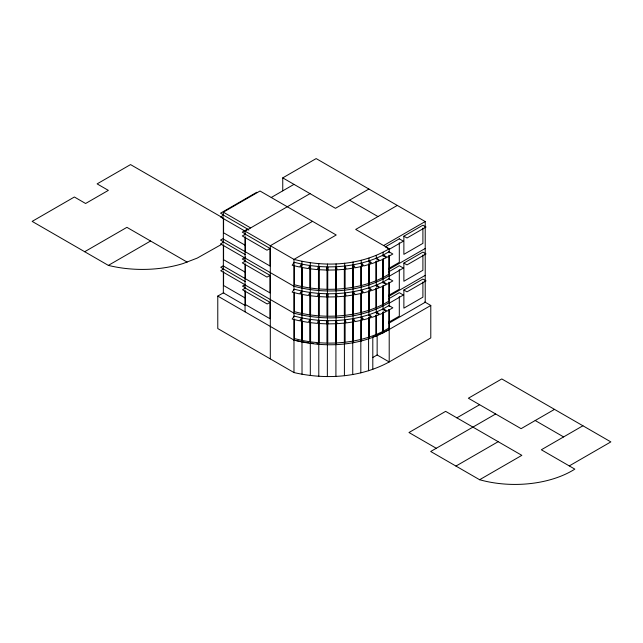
<?xml version="1.0" encoding="UTF-8"?>
<svg xmlns="http://www.w3.org/2000/svg" width="643" height="643" viewBox="0 0 643 643"><rect width="100%" height="100%" fill="white"/><g stroke="black" fill="none" stroke-linecap="round" stroke-linejoin="round"><path stroke-width="0.96" d="M319.113 266.548L318.687 269.706L326.66 270.068L327.078 266.901L319.113 266.548L319.113 288.988L327.078 289.342L327.078 266.901M319.113 293.449L318.687 296.608L326.66 296.97L327.078 293.803L319.113 293.449L319.113 315.89L327.078 316.243L327.078 293.803M319.113 320.351L318.687 323.509L326.66 323.863L327.078 320.704L319.113 320.351L319.113 342.791L327.078 343.145L327.078 320.704M310.585 265.647L309.58 268.766L317.441 269.618L318.446 266.491L310.585 265.647L310.585 288.088L318.446 288.94L318.446 266.491M310.585 292.549L309.58 295.667L317.441 296.519L318.446 293.393L310.585 292.549L310.585 314.99L318.446 315.834L318.446 293.393M318.446 320.294L317.441 323.413L309.58 322.569L310.585 319.45L318.446 320.294L318.446 342.735L310.585 341.891L310.585 322.376M309.942 265.559L308.359 268.597L300.707 267.271L302.282 264.233L309.942 265.559L309.942 288L302.282 286.674L302.282 267.158M309.942 292.461L308.359 295.499L300.707 294.173L302.282 291.134L309.942 292.461L309.942 314.901L302.282 313.575L302.282 294.06M309.942 319.362L308.359 322.4L300.707 321.074L302.282 318.036L309.942 319.362L309.942 341.803L302.282 340.477L302.282 320.961M301.655 264.104L299.525 267.03L292.155 265.238L294.285 262.312L301.655 264.104L301.655 286.545L294.285 284.753L294.285 265.238M301.655 291.006L299.525 293.931L292.155 292.139L294.285 289.213L301.655 291.006L301.655 313.446L294.285 311.654L294.285 292.139M301.655 317.907L299.525 320.825L292.155 319.041L294.285 316.115L301.655 317.907L301.655 340.348L294.285 338.556L294.285 319.041M84.683 251.726L126.912 227.341L187.169 262.127M223.451 218.234L130.537 164.592L97.117 183.882L108.354 190.368L85.607 203.493L74.379 197.007L32.15 221.393L108.354 265.39L150.583 241.004M256.734 192.281L220.541 213.171L223.587 214.931M223.346 216.161L223.346 212.174L260.013 191.011L336.209 235L293.98 259.386L293.98 290.266M282.751 190.834L282.751 177.878L316.163 158.588L425.224 221.554L425.224 302.25L388.838 323.26M271.242 197.489L293.98 184.364M223.121 238.585L220.541 240.072L223.587 241.832M221.771 244.276L197.224 258.1L182.958 263.582A86.548 49.969 0 0 1 108.354 265.39M310.039 193.631L245.063 231.142L245.063 235.129M223.338 265.76L220.75 267.255L223.587 268.887M245.674 257.071L242.298 259.016L245.345 260.777M312.546 221.337L270.309 245.722L270.309 358.898M368.881 189.026L335.469 208.316L282.751 177.878M270.036 248.455L266.99 250.207L242.298 235.957L245.345 234.197L270.036 248.455L270.036 266.025L223.346 239.075M424.71 301.961L430.786 305.465L430.786 337.945L389.208 361.953C360.426 377.674 325.567 379.86 293.98 372.562L217.776 328.565L217.776 296.093L223.812 292.605M245.031 284.656L242.499 286.119L245.345 287.759M270.036 275.357L266.99 277.109L242.298 262.858L245.345 261.098L270.036 275.357L270.036 292.927L223.346 265.977M397.286 205.422L355.7 229.43L389.208 248.777L389.208 252.755M270.036 302.331L267.191 303.978L242.499 289.72L245.345 288.08L270.036 302.331L270.036 318.759L245.345 304.501L245.345 290.982M383.638 245.562L425.224 221.554M403.876 236.182L422.901 225.195L426.044 227.011L407.019 237.998L403.876 236.182L403.876 254.347L422.901 243.359L422.901 228.064M388.653 268.493L399.303 262.344L399.303 242.741M388.838 269.457L425.224 248.455M388.653 271.868L399.303 265.72L403.378 268.075L389.457 276.112M403.876 263.083L422.901 252.096L426.044 253.913L407.019 264.9L403.876 263.083L403.876 281.248L422.901 270.261L422.901 254.966M388.653 295.394L399.303 289.246L399.303 269.642M388.838 296.359L425.224 275.357M388.653 298.818L399.303 292.678L403.37 295.024L389.449 303.062M403.876 290.033L422.901 279.054L426.036 280.862L407.011 291.85L403.876 290.033L403.876 308.15L422.901 297.162L422.901 281.907M388.653 322.296L399.303 316.147L399.303 296.584M217.776 296.093L293.98 340.083C325.414 348.281 360.868 346.312 389.208 329.473L430.786 305.465M372.86 357.46L377.144 354.984L389.208 361.953L389.208 309.548M456.868 417.837L479.614 404.712M495.665 413.979L430.697 451.49L479.614 479.734A80.897 46.706 0 0 0 574.834 469.125L541.334 449.779L582.912 425.77M455.943 466.071L498.172 441.685M554.515 409.374L521.095 428.664L468.377 398.226L501.789 378.936L610.85 441.902L569.272 465.91M479.614 479.734L521.843 455.348L445.639 411.359L408.98 432.522L436.267 448.275M248.672 229.688L223.587 215.204L220.541 216.964L293.98 259.386C325.414 267.584 360.868 265.615 389.208 248.777M389.208 275.678C360.868 292.517 325.414 294.486 293.98 286.288L220.541 243.866L223.587 242.106L245.208 254.588M389.208 302.572C360.868 319.418 325.414 321.387 293.98 313.181L245.063 284.945M389.208 329.473L377.682 335.003M376.533 311.943L382.786 309.066L386.21 311.55L379.957 314.419L376.533 311.943L376.533 313.888M375.166 336.016L372.803 336.828L372.803 369.299M361.495 263.067L368.664 261.026L371.091 263.871L363.922 265.913L361.495 263.067L361.495 285.508L368.664 283.467L368.664 263.951M361.495 289.969L368.664 287.927L371.091 290.773L363.922 292.814L361.495 289.969L361.495 312.41L368.664 310.368L368.664 290.853M361.495 316.87L368.664 314.829L371.091 317.674L363.922 319.716L361.495 316.87L361.495 339.311L368.664 337.27L368.664 317.755M353.369 264.812L360.876 263.22L362.773 266.202L355.266 267.785L353.369 264.812L353.369 287.252L360.876 285.661L360.876 266.146M353.369 291.705L360.876 290.122L362.773 293.095L355.266 294.687L353.369 291.705L353.369 314.146L360.876 312.562L360.876 293.047M353.369 318.606L360.876 317.023L362.773 319.997L355.266 321.588L353.369 318.606L353.369 341.047L360.876 339.464L360.876 319.949M344.978 266.033L352.734 264.924L354.068 268.002L346.304 269.12L344.978 266.033L344.978 288.474L352.734 287.365L352.734 264.924M344.978 292.935L352.734 291.818L354.068 294.904L346.304 296.013L344.978 292.935L344.978 315.375L352.734 314.258L352.734 291.818M344.978 319.836L352.734 318.719L354.068 321.797L346.304 322.915L344.978 319.836L344.978 342.277L352.734 341.16L352.734 318.719M336.402 266.741L344.326 266.106L345.074 269.256L337.157 269.883L336.402 266.741L336.402 289.181L344.326 288.554L344.326 269.039M336.402 293.642L344.326 293.007L345.074 296.158L337.157 296.785L336.402 293.642L336.402 316.083L344.326 315.448L344.326 295.941M336.402 320.544L344.326 319.909L345.074 323.051L337.157 323.686L336.402 320.544L336.402 342.984L344.326 342.349L344.326 322.834M327.745 266.909L335.742 266.773L335.903 269.947L327.914 270.084L327.745 266.909L327.745 289.35L335.742 289.213L335.742 266.773M327.745 293.811L335.742 293.674L335.903 296.849L327.914 296.986L327.745 293.811L327.745 316.252L335.742 316.115L335.742 293.674M327.745 320.712L335.742 320.576L335.903 323.742L327.914 323.887L327.745 320.712L327.745 343.153L335.742 343.016L335.742 320.576M310.32 343.057L313.141 343.314M316.911 343.651L318.791 343.828M302.025 341.803L308.479 342.775M293.98 340.083L301.125 341.61M349.575 200.174L377.98 216.57M223.346 212.174L250.633 227.927M248.881 230.081L247.354 229.197L242.258 232.147L245.304 233.899M245.208 245.264L223.587 232.782L223.587 218.13M535.209 420.522L563.606 436.918M245.208 272.166L223.587 259.684L223.587 245.031M245.208 281.57L223.587 269.087L220.742 270.727L244.959 284.712M245.208 297.998L223.587 285.508L223.587 271.981M245.522 305.674L223.346 292.878L223.346 271.957M389.208 255.745L389.208 279.657M389.208 282.647L389.208 306.558M388.975 255.239L388.975 274.199L383.284 277.446L383.284 258.912M388.975 282.14L388.975 301.101L383.284 304.348L383.284 285.814M388.975 309.468L388.975 328.002L383.284 331.249L383.284 311.734M383.051 252.289L383.051 256.276M383.051 259.266L383.051 283.177M383.051 286.167L383.051 310.079M383.051 312.072L383.051 332.994M382.786 259.169L382.786 277.704L376.533 280.581L376.533 261.066M382.786 286.063L382.786 304.605L376.533 307.483L376.533 287.968M382.786 312.964L382.786 331.507L376.533 334.384L376.533 315.842M377.144 335.3L377.144 354.984M376.276 255.408L376.276 258.398M376.276 261.388L376.276 286.296M376.276 288.289L376.276 313.197M376.276 315.183L376.276 336.112M375.994 261.291L375.994 280.806L369.243 283.274L369.243 263.767M375.994 288.193L375.994 307.7L369.243 310.175L369.243 290.66M375.994 315.094L375.994 334.601L369.243 337.077L369.243 317.562M368.961 258.084L368.961 262.071M368.961 264.064L368.961 288.972M368.961 290.966L368.961 315.874M368.961 317.867L368.961 338.789M368.592 338.274L368.592 370.754M361.189 260.302L361.189 264.289M361.189 266.282L361.189 291.183M361.189 293.176L361.189 340.999M360.827 340.38L360.827 372.852M353.055 262.022L353.055 342.727M352.742 342.028L352.742 374.499M344.656 263.228L344.656 343.933M344.407 343.201L344.407 375.681M336.072 263.911L336.072 344.616M335.919 343.901L335.919 376.372M327.416 264.064L327.351 376.581M318.775 263.678L318.775 344.383M318.791 344.809L318.791 376.3M310.264 262.762L310.264 266.749M310.264 268.742L310.264 320.552M310.264 322.545L310.32 375.528M301.961 261.323L301.961 265.31M301.961 267.303L301.961 292.211M301.961 294.205L301.961 319.113M301.961 321.106L302.025 374.274M293.98 292.26L293.98 317.168M293.98 319.161L293.98 372.562M245.304 236.833L245.345 251.775M245.345 264.032L245.345 278.676M245.063 237.122L245.063 262.031M245.063 264.024L245.063 288.932M245.063 290.925L245.063 311.847M223.346 218.154L223.346 243.062M223.346 245.055L223.346 269.964M399.303 238.818L385.382 246.856L389.457 249.211L403.378 241.173L399.303 238.818M388.975 251.759L383.284 255.006L387.15 257.264L392.833 254.017L388.975 251.759M388.975 278.66L383.284 281.907L387.15 284.166L392.833 280.919L388.975 278.66M388.975 305.562L383.284 308.809L387.15 311.067L392.833 307.82L388.975 305.562M382.786 255.263L376.533 258.14L379.957 260.624L386.21 257.747L382.786 255.263M382.786 282.164L376.533 285.042L379.957 287.525L386.21 284.648L382.786 282.164M375.994 258.365L369.243 260.833L372.184 263.517L378.936 261.042L375.994 258.365M375.994 285.259L369.243 287.734L372.184 290.419L378.936 287.943L375.994 285.259M375.994 312.16L369.243 314.636L372.184 317.32L378.936 314.845L375.994 312.16"/></g></svg>
